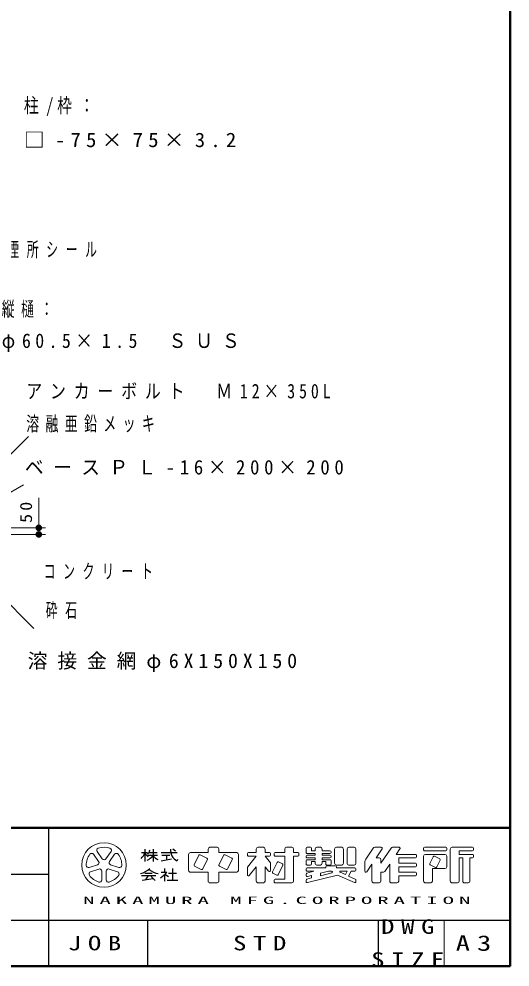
# Model space of a CAD drawing. Units: millimetres on the paper, scale 1:50. Extents: x -365 to 0, y 0 to 257.
# Drawn here: x -74.5 to 0, y -0.1 to 143.8 of the extents above; entities that cross this region are included whole.
import ezdxf

# ---------------------------------------------------------------- set-up
doc = ezdxf.new("R2010")
doc.units = ezdxf.units.MM
doc.layers.add('LY_1', color=7, linetype='Continuous', lineweight=25)
doc.layers.add('LY_2', color=7, linetype='Continuous', lineweight=13)
doc.styles.add('ＭＳ ゴシック', font='')
doc.styles.get('ＭＳ ゴシック').set_extended_font_data('MS Gothic')

# ---------------------------------------------------------------- blocks, each defined once
blk = doc.blocks.new('filled_dot')
at = {"color": 0, "linetype": 'Continuous', "lineweight": -2, "const_width": 1.25}
blk.add_lwpolyline([(-0.625, 0, 1), (0.625, 0, 1)], format="xyb", close=True, dxfattribs=at)

msp = doc.modelspace()

# ---------------------------------------------------------------- linework, layer by layer
at = {"layer": 'LY_1', "lineweight": 13}
for p, q in [((-87.266, 66.174), (-73.023, 80.416)), ((-86.466, 65.854), (-73.781, 73.04)), ((-71.466, 71.064), (-71.466, 65.534)), ((-86.146, 66.534), (-70.466, 66.534)), ((-81.466, 65.534), (-70.466, 65.534)), ((-81.466, 60.534), (-72.205, 51.272))]:
    msp.add_line(p, q, dxfattribs=at)
at = {"layer": 'LY_2', "lineweight": 50}
for p, q in [((0, 0), (0, 257)), ((-365, 21), (0, 21)), ((-365, 0), (0, 0))]:
    msp.add_line(p, q, dxfattribs=at)
at = {"layer": 'LY_2', "color": 211, "lineweight": 25}
for p, q in [((-70, 21), (-70, 0)), ((-182.5, 14), (-70, 14)), ((-237.5, 7), (0, 7)), ((-20, 7), (-20, 0))]:
    msp.add_line(p, q, dxfattribs=at)
at = {"layer": 'LY_2'}
for p, q in [((-62.629, 17.393), (-61.844, 16.313)), ((-61.298, 16.313), (-60.513, 17.393)), ((-45.776, 17.793), (-45.776, 17.253)), ((-45.506, 18.063), (-44.426, 18.063)), ((-44.156, 17.793), (-44.156, 17.253)), ((-38.486, 17.793), (-38.486, 17.253)), ((-38.216, 18.063), (-37.406, 18.063)), ((-37.136, 17.793), (-37.136, 17.253)), ((-34.166, 17.793), (-34.166, 17.253)), ((-33.896, 18.063), (-33.086, 18.063)), ((-32.816, 17.793), (-32.816, 17.253)), ((-30.926, 17.901), (-30.926, 17.28)), ((-30.764, 18.063), (-30.278, 18.063)), ((-30.116, 17.901), (-30.116, 17.523)), ((-30.116, 17.523), (-29.576, 17.523)), ((-29.576, 17.793), (-29.576, 17.523)), ((-28.766, 18.063), (-29.306, 18.063)), ((-28.496, 17.793), (-28.496, 17.523)), ((-28.496, 17.523), (-27.308, 17.523)), ((-27.146, 17.361), (-27.146, 17.28)), ((-26.606, 17.793), (-26.606, 15.633)), ((-26.336, 18.063), (-25.526, 18.063)), ((-25.256, 17.793), (-25.256, 15.633)), ((-24.716, 17.793), (-24.716, 15.633)), ((-24.446, 18.063), (-23.636, 18.063)), ((-23.366, 17.793), (-23.366, 15.633)), ((-21.88, 16.242), (-20.746, 17.943)), ((-20.521, 18.063), (-19.529, 18.063)), ((-20.306, 16.443), (-19.394, 17.811)), ((-19.586, 15.633), (-18.046, 17.943)), ((-17.821, 18.063), (-16.829, 18.063)), ((-17.246, 16.983), (-16.694, 17.811)), ((-13.106, 17.901), (-13.106, 17.685)), ((-12.944, 18.063), (-9.758, 18.063)), ((-12.944, 17.523), (-9.758, 17.523)), ((-9.596, 17.901), (-9.596, 17.685)), ((-9.056, 17.793), (-9.056, 12.933)), ((-8.786, 18.063), (-5.708, 18.063)), ((-7.706, 17.523), (-7.706, 16.983)), ((-7.706, 17.523), (-5.708, 17.523)), ((-5.546, 17.901), (-5.546, 17.685)), ((-62.39, 15.917), (-63.175, 16.997)), ((-59.967, 16.997), (-60.752, 15.917)), ((-48.746, 16.983), (-48.746, 14.553)), ((-48.476, 17.253), (-45.776, 17.253)), ((-47.198, 16.838), (-47.918, 15.4)), ((-45.975, 16.408), (-46.981, 16.911)), ((-46.622, 14.752), (-45.902, 16.19)), ((-44.156, 17.253), (-41.456, 17.253)), ((-43.418, 16.838), (-44.138, 15.4)), ((-42.195, 16.408), (-43.201, 16.911)), ((-42.842, 14.752), (-42.122, 16.19)), ((-41.186, 16.983), (-41.186, 14.553)), ((-39.836, 17.091), (-39.836, 16.875)), ((-38.486, 16.713), (-39.836, 15.026)), ((-39.674, 17.253), (-38.486, 17.253)), ((-39.674, 16.713), (-38.486, 16.713)), ((-37.136, 17.253), (-36.488, 17.253)), ((-37.136, 16.713), (-36.326, 15.701)), ((-37.136, 16.713), (-36.488, 16.713)), ((-36.326, 17.091), (-36.326, 16.875)), ((-35.786, 17.091), (-35.786, 16.875)), ((-35.624, 17.253), (-34.166, 17.253)), ((-35.624, 16.713), (-34.166, 16.713)), ((-35.101, 15.831), (-34.527, 15.544)), ((-34.166, 16.713), (-34.166, 13.203)), ((-32.816, 17.253), (-32.168, 17.253)), ((-32.816, 16.713), (-32.816, 12.933)), ((-32.816, 16.713), (-32.168, 16.713)), ((-32.006, 17.091), (-32.006, 16.875)), ((-30.926, 16.686), (-30.926, 16.605)), ((-30.926, 16.011), (-30.926, 15.525)), ((-30.764, 17.118), (-29.576, 17.118)), ((-30.764, 16.848), (-29.576, 16.848)), ((-30.764, 16.443), (-29.576, 16.443)), ((-30.764, 16.173), (-29.576, 16.173)), ((-30.116, 15.903), (-29.576, 15.903)), ((-30.116, 15.903), (-30.116, 15.525)), ((-29.576, 17.118), (-29.576, 16.848)), ((-29.576, 16.443), (-29.576, 16.173)), ((-29.576, 15.903), (-29.576, 15.633)), ((-28.496, 17.118), (-27.308, 17.118)), ((-28.496, 17.118), (-28.496, 16.848)), ((-28.496, 16.848), (-27.308, 16.848)), ((-28.496, 16.443), (-27.308, 16.443)), ((-28.496, 16.443), (-28.496, 16.173)), ((-28.496, 16.173), (-27.308, 16.173)), ((-28.496, 15.903), (-28.496, 15.633)), ((-28.496, 15.903), (-27.956, 15.903)), ((-27.956, 15.903), (-27.956, 15.525)), ((-27.146, 16.686), (-27.146, 16.605)), ((-27.146, 16.011), (-27.146, 15.525)), ((-20.306, 16.443), (-19.856, 16.443)), ((-19.586, 16.173), (-19.586, 15.633)), ((-17.246, 16.983), (-14.348, 16.983)), ((-16.886, 16.443), (-14.348, 16.443)), ((-16.886, 16.443), (-16.886, 15.633)), ((-14.186, 16.821), (-14.186, 16.605)), ((-13.106, 16.713), (-13.106, 12.933)), ((-12.836, 16.983), (-9.866, 16.983)), ((-11.666, 16.622), (-12.17, 15.616)), ((-11.449, 16.695), (-10.659, 16.3)), ((-10.586, 16.082), (-11.09, 15.076)), ((-9.596, 16.713), (-9.596, 15.093)), ((-7.706, 16.983), (-5.708, 16.983)), ((-7.706, 16.443), (-7.166, 16.443)), ((-7.706, 16.443), (-7.706, 12.933)), ((-7.166, 16.443), (-7.166, 12.933)), ((-6.086, 16.443), (-5.708, 16.443)), ((-6.086, 16.443), (-6.086, 12.933)), ((-5.546, 16.821), (-5.546, 16.605)), ((-63.828, 14.985), (-62.559, 15.397)), ((-62.35, 14.755), (-63.62, 14.343)), ((-61.908, 13.099), (-61.908, 14.434)), ((-61.233, 14.434), (-61.233, 13.099)), ((-59.522, 14.343), (-60.792, 14.755)), ((-60.583, 15.397), (-59.313, 14.985)), ((-47.845, 15.183), (-46.839, 14.68)), ((-44.065, 15.183), (-43.059, 14.68)), ((-39.836, 15.026), (-39.836, 13.868)), ((-38.486, 15.093), (-39.547, 13.766)), ((-38.486, 15.093), (-38.486, 12.933)), ((-37.136, 15.093), (-36.614, 14.441)), ((-37.136, 15.093), (-37.136, 12.933)), ((-36.326, 15.701), (-36.326, 14.543)), ((-35.318, 15.758), (-36.038, 14.32)), ((-34.454, 15.326), (-35.174, 13.888)), ((-30.926, 14.796), (-30.926, 14.58)), ((-29.74, 14.418), (-30.803, 14.152)), ((-30.764, 15.363), (-30.278, 15.363)), ((-30.764, 14.958), (-27.956, 14.958)), ((-30.764, 14.418), (-29.74, 14.418)), ((-29.306, 15.363), (-28.766, 15.363)), ((-27.513, 14.418), (-28.766, 14.105)), ((-27.956, 15.066), (-27.956, 14.958)), ((-27.794, 15.363), (-27.308, 15.363)), ((-27.794, 15.228), (-26.498, 15.228)), ((-27.513, 14.418), (-27.053, 14.418)), ((-26.336, 15.363), (-25.526, 15.363)), ((-26.336, 15.066), (-26.336, 14.958)), ((-26.336, 14.958), (-23.528, 14.958)), ((-25.738, 14.418), (-24.712, 14.418)), ((-24.968, 13.906), (-24.712, 14.418)), ((-24.474, 13.687), (-24.108, 14.418)), ((-24.446, 15.363), (-23.636, 15.363)), ((-24.108, 14.418), (-23.528, 14.418)), ((-23.366, 14.796), (-23.366, 14.58)), ((-22.016, 15.793), (-22.016, 14.413)), ((-21.719, 14.323), (-20.936, 15.498)), ((-20.936, 15.498), (-20.936, 12.933)), ((-18.966, 14.404), (-18.236, 15.498)), ((-18.236, 15.498), (-18.236, 12.933)), ((-16.886, 15.633), (-14.348, 15.633)), ((-16.886, 15.093), (-16.886, 14.283)), ((-16.886, 15.093), (-14.348, 15.093)), ((-14.186, 15.471), (-14.186, 15.255)), ((-12.097, 15.399), (-11.307, 15.004)), ((-11.756, 14.823), (-11.756, 12.933)), ((-11.756, 14.823), (-9.866, 14.823)), ((-48.476, 14.283), (-45.776, 14.283)), ((-45.776, 14.283), (-45.776, 12.933)), ((-44.156, 14.283), (-41.456, 14.283)), ((-44.156, 14.283), (-44.156, 12.933)), ((-35.965, 14.103), (-35.391, 13.816)), ((-35.786, 13.041), (-35.786, 12.825)), ((-35.624, 13.203), (-34.166, 13.203)), ((-30.926, 13.995), (-30.926, 13.773)), ((-30.926, 13.077), (-30.926, 12.854)), ((-30.116, 13.406), (-30.803, 13.234)), ((-26.15, 13.841), (-30.725, 12.697)), ((-30.116, 13.768), (-30.725, 13.615)), ((-30.116, 13.768), (-30.116, 13.406)), ((-27.023, 14.179), (-28.766, 13.743)), ((-28.766, 14.105), (-28.766, 13.743)), ((-26.15, 13.841), (-23.594, 12.705)), ((-25.771, 14.263), (-24.968, 13.906)), ((-24.474, 13.687), (-23.462, 13.237)), ((-23.366, 13.089), (-23.366, 12.853)), ((-19.586, 14.283), (-19.19, 14.283)), ((-19.586, 14.283), (-19.586, 12.933)), ((-16.886, 14.283), (-14.348, 14.283)), ((-16.886, 13.743), (-16.886, 12.933)), ((-16.886, 13.743), (-14.348, 13.743)), ((-14.186, 14.121), (-14.186, 13.905)), ((-45.506, 12.663), (-44.426, 12.663)), ((-38.216, 12.663), (-37.406, 12.663)), ((-35.624, 12.663), (-33.086, 12.663)), ((-20.666, 12.663), (-19.856, 12.663)), ((-17.966, 12.663), (-17.156, 12.663)), ((-12.836, 12.663), (-12.026, 12.663)), ((-8.786, 12.663), (-7.976, 12.663)), ((-6.896, 12.663), (-6.356, 12.663)), ((-10, 7), (-10, 0))]:
    msp.add_line(p, q, dxfattribs=at)
at = {"layer": 'LY_2', "lineweight": 25}
for p, q in [((-55.361, 17.793), (-55.361, 15.903)), ((-54.146, 17.793), (-54.146, 15.903)), ((-50.719, 17.467), (-51.16, 17.761)), ((-55.901, 17.253), (-54.956, 17.253)), ((-54.915, 16.848), (-53.471, 16.848)), ((-54.769, 17.253), (-53.525, 17.253)), ((-52.931, 17.253), (-50.501, 17.253)), ((-52.889, 16.02), (-51.353, 16.327)), ((-52.796, 16.848), (-51.581, 16.848)), ((-52.121, 16.848), (-52.121, 16.173)), ((-52.391, 14.823), (-52.391, 14.283)), ((-51.176, 14.823), (-51.176, 13.068)), ((-55.901, 13.784), (-53.741, 13.784)), ((-55.765, 13.067), (-54.113, 13.304)), ((-55.361, 14.148), (-54.281, 14.148)), ((-54.899, 13.784), (-55.289, 13.136)), ((-54.416, 13.607), (-53.81, 13.001)), ((-52.931, 14.283), (-52.051, 14.283)), ((-52.391, 13.91), (-52.391, 12.933)), ((-52.34, 13.96), (-51.796, 13.646)), ((-51.986, 13.068), (-50.366, 13.068)), ((-51.783, 14.148), (-50.568, 14.148)), ((-55, 7), (-55, 0))]:
    msp.add_line(p, q, dxfattribs=at)
at = {"layer": 'LY_2'}
msp.add_circle((-61.571, 15.363), 3.375, dxfattribs=at)
for centre, radius, start, end in [((-62.356, 17.592), 0.338, 109.39847, 215.99997), ((-61.571, 15.363), 2.7, 70.60155, 109.39847), ((-60.786, 17.592), 0.338, 324, 70.60155), ((-45.506, 17.793), 0.27, 89.99998, 179.99996), ((-44.426, 17.793), 0.27, 0, 89.99998), ((-38.216, 17.793), 0.27, 89.99998, 179.99996), ((-37.406, 17.793), 0.27, 0, 89.99998), ((-33.896, 17.793), 0.27, 89.99998, 179.99996), ((-33.086, 17.793), 0.27, 0, 89.99998), ((-30.764, 17.901), 0.162, 89.99998, 179.99996), ((-30.764, 17.28), 0.162, 179.99998, 270.00002), ((-30.278, 17.901), 0.162, 0, 89.99998), ((-29.306, 17.793), 0.27, 89.99998, 179.99996), ((-28.766, 17.793), 0.27, 0, 89.99998), ((-27.308, 17.361), 0.162, 0, 89.99998), ((-27.308, 17.28), 0.162, 270.00002, 0), ((-26.336, 17.793), 0.27, 89.99998, 179.99996), ((-25.526, 17.793), 0.27, 0, 89.99998), ((-24.446, 17.793), 0.27, 89.99998, 179.99996), ((-23.636, 17.793), 0.27, 0, 89.99998), ((-20.521, 17.793), 0.27, 89.99998, 146.30984), ((-19.529, 17.901), 0.162, 326.31015, 89.99998), ((-17.821, 17.793), 0.27, 89.99998, 146.3098), ((-16.829, 17.901), 0.162, 326.31003, 89.99998), ((-12.944, 17.901), 0.162, 89.99998, 179.99996), ((-12.944, 17.685), 0.162, 179.99998, 270.00002), ((-9.758, 17.901), 0.162, 0, 89.99998), ((-9.758, 17.685), 0.162, 270.00002, 0), ((-8.786, 17.793), 0.27, 89.99998, 179.99996), ((-5.708, 17.901), 0.162, 0, 89.99998), ((-5.708, 17.685), 0.162, 270.00002, 0), ((-61.571, 15.363), 2.7, 142.60154, 181.39846), ((-63.448, 16.798), 0.338, 35.99999, 142.60154), ((-62.663, 15.718), 0.338, 287.99998, 35.99999), ((-61.571, 16.512), 0.338, 215.99998, 324), ((-60.479, 15.718), 0.338, 143.99996, 251.99999), ((-59.694, 16.798), 0.338, 37.39846, 143.99995), ((-61.571, 15.363), 2.7, 358.60155, 37.39847), ((-48.476, 16.983), 0.27, 89.99998, 179.99996), ((-47.054, 16.766), 0.162, 63.43492, 153.43499), ((-46.047, 16.263), 0.162, 333.4349, 63.43487), ((-43.274, 16.766), 0.162, 63.43492, 153.43499), ((-42.267, 16.263), 0.162, 333.4349, 63.43487), ((-41.456, 16.983), 0.27, 0, 89.99998), ((-39.674, 17.091), 0.162, 89.99998, 179.99996), ((-39.674, 16.875), 0.162, 179.99998, 270.00002), ((-36.488, 17.091), 0.162, 0, 89.99998), ((-36.488, 16.875), 0.162, 270.00002, 0), ((-35.624, 17.091), 0.162, 89.99998, 179.99996), ((-35.624, 16.875), 0.162, 179.99998, 270.00002), ((-35.174, 15.686), 0.162, 63.43487, 153.43498), ((-32.168, 17.091), 0.162, 0, 89.99998), ((-32.168, 16.875), 0.162, 270.00002, 0), ((-30.764, 16.686), 0.162, 89.99998, 179.99996), ((-30.764, 16.605), 0.162, 179.99998, 270.00002), ((-30.764, 16.011), 0.162, 89.99998, 179.99996), ((-27.308, 16.686), 0.162, 0, 89.99998), ((-27.308, 16.605), 0.162, 270.00002, 0), ((-27.308, 16.011), 0.162, 0, 89.99998), ((-21.206, 15.793), 0.81, 146.30999, 179.99996), ((-19.856, 16.173), 0.27, 0, 89.99998), ((-14.348, 16.821), 0.162, 0, 89.99998), ((-14.348, 16.605), 0.162, 270.00002, 0), ((-12.836, 16.713), 0.27, 89.99998, 179.99996), ((-11.522, 16.55), 0.162, 63.43447, 153.43474), ((-10.731, 16.155), 0.162, 333.43484, 63.43447), ((-9.866, 16.713), 0.27, 0, 89.99998), ((-5.708, 16.821), 0.162, 0, 89.99998), ((-5.708, 16.605), 0.162, 270.00002, 0), ((-63.933, 15.306), 0.338, 181.39848, 287.99997), ((-62.246, 14.434), 0.338, 359.99997, 107.99999), ((-60.896, 14.434), 0.338, 71.99997, 179.99999), ((-59.209, 15.306), 0.338, 252.00001, 358.60156), ((-48.476, 14.553), 0.27, 179.99998, 270.00002), ((-47.773, 15.328), 0.162, 153.43495, 243.43485), ((-46.766, 14.825), 0.162, 243.43498, 333.43496), ((-43.993, 15.328), 0.162, 153.43495, 243.43485), ((-42.986, 14.825), 0.162, 243.43498, 333.43496), ((-41.456, 14.553), 0.27, 270.00002, 0), ((-36.488, 14.543), 0.162, 218.65962, 0), ((-34.599, 15.399), 0.162, 333.43492, 63.43493), ((-30.764, 15.525), 0.162, 179.99998, 270.00002), ((-30.764, 14.796), 0.162, 89.99998, 179.99996), ((-30.764, 14.58), 0.162, 179.99998, 270.00002), ((-30.278, 15.525), 0.162, 270.00002, 0), ((-29.306, 15.633), 0.27, 179.99998, 270.00002), ((-28.766, 15.633), 0.27, 270.00002, 0), ((-27.794, 15.525), 0.162, 179.99998, 270.00002), ((-27.794, 15.066), 0.162, 89.99998, 179.99996), ((-27.308, 15.525), 0.162, 270.00002, 0), ((-27.053, 14.297), 0.121, 284.0365, 89.99998), ((-26.336, 15.633), 0.27, 179.99998, 270.00002), ((-26.498, 15.066), 0.162, 0, 89.99998), ((-25.738, 14.337), 0.081, 89.99998, 246.03817), ((-25.526, 15.633), 0.27, 270.00002, 0), ((-24.446, 15.633), 0.27, 179.99998, 270.00002), ((-23.636, 15.633), 0.27, 270.00002, 0), ((-23.528, 14.796), 0.162, 0, 89.99998), ((-23.528, 14.58), 0.162, 270.00002, 0), ((-21.854, 14.413), 0.162, 179.99998, 326.30997), ((-19.19, 14.553), 0.27, 270.00002, 326.31002), ((-14.348, 15.471), 0.162, 0, 89.99998), ((-14.348, 15.255), 0.162, 270.00002, 0), ((-12.025, 15.544), 0.162, 153.43517, 243.43529), ((-11.234, 15.149), 0.162, 243.43534, 333.43491), ((-9.866, 15.093), 0.27, 270.00002, 0), ((-63.516, 14.022), 0.338, 107.99999, 214.60154), ((-61.571, 15.363), 2.7, 214.60156, 253.39848), ((-62.246, 13.099), 0.338, 253.39847, 359.99997), ((-60.896, 13.099), 0.338, 179.99999, 286.60154), ((-61.571, 15.363), 2.7, 286.60155, 325.39847), ((-59.626, 14.022), 0.338, 325.39847, 71.99996), ((-39.674, 13.868), 0.162, 179.99998, 321.34037), ((-35.893, 14.248), 0.162, 153.43487, 243.4348), ((-35.624, 13.041), 0.162, 89.99998, 179.99996), ((-35.318, 13.961), 0.162, 243.43487, 333.43498), ((-30.764, 13.995), 0.162, 104.03614, 179.99996), ((-30.764, 13.773), 0.162, 179.99998, 284.03612), ((-30.764, 13.077), 0.162, 104.03614, 179.99996), ((-23.528, 13.089), 0.162, 0, 66.03701), ((-14.348, 14.121), 0.162, 0, 89.99998), ((-14.348, 13.905), 0.162, 270.00002, 0), ((-45.506, 12.933), 0.27, 179.99998, 270.00002), ((-44.426, 12.933), 0.27, 270.00002, 0), ((-38.216, 12.933), 0.27, 179.99998, 270.00002), ((-37.406, 12.933), 0.27, 270.00002, 0), ((-35.624, 12.825), 0.162, 179.99998, 270.00002), ((-33.086, 12.933), 0.27, 270.00002, 0), ((-30.764, 12.854), 0.162, 179.99998, 284.03612), ((-23.528, 12.853), 0.162, 246.03699, 0), ((-20.666, 12.933), 0.27, 179.99998, 270.00002), ((-19.856, 12.933), 0.27, 270.00002, 0), ((-17.966, 12.933), 0.27, 179.99998, 270.00002), ((-17.156, 12.933), 0.27, 270.00002, 0), ((-12.836, 12.933), 0.27, 179.99998, 270.00002), ((-12.026, 12.933), 0.27, 270.00002, 0), ((-8.786, 12.933), 0.27, 179.99998, 270.00002), ((-7.976, 12.933), 0.27, 270.00002, 0), ((-6.896, 12.933), 0.27, 179.99998, 270.00002), ((-6.356, 12.933), 0.27, 270.00002, 0)]:
    msp.add_arc(centre, radius, start, end, dxfattribs=at)
at = {"layer": 'LY_2', "lineweight": 25}
for centre, radius, start, end in [((-56.002, 18.047), 1.467, 313.72108, 343.54317), ((-49.563, 17.694), 1.953, 177.09472, 240.51891), ((-57.466, 18.084), 2.285, 311.36185, 337.13638), ((-53.383, 18.427), 2.345, 212.50346, 230.00631), ((-56.374, 18.818), 3.034, 295.86917, 317.23867), ((-51.918, 18.818), 3.034, 222.76131, 240.10806), ((-51.54, 16.805), 1.299, 321.42112, 334.8249), ((-56.898, 17.257), 3.32, 285.11261, 313.40619), ((-52.77, 17.194), 3.192, 231.17281, 259.75506), ((-55.66, 17.226), 4.657, 304.87257, 320.80411)]:
    msp.add_arc(centre, radius, start, end, dxfattribs=at)

# ---------------------------------------------------------------- block references
at = {"layer": 'LY_1', "lineweight": 13, "xscale": 0.4, "yscale": 0.4}
for p, rotation in [((-71.466, 66.534), 270), ((-71.466, 65.534), 90)]:
    msp.add_blockref('filled_dot', p, dxfattribs=dict(at, rotation=rotation))

# ---------------------------------------------------------------- texts
at = {"layer": 'LY_1', "char_height": 2.199, "attachment_point": 4, "style": 'ＭＳ ゴシック'}
for s, insert in [('\\T1.5;\\W0.75;柱/枠：', (-73.736, 130.373)), ('\\T1.5;\\W1.05;□-75×75×3.2', (-73.736, 125.373)), ('\\T1.64;\\W0.6;喫煙所シール', (-79.203, 108.663)), ('\\T1.5;\\W0.65;縦樋：', (-77.087, 99.631)), ('\\T1.5;\\W0.9;φ60.5×1.5\u3000ＳＵＳ', (-77.087, 94.631)), ('\\T1.5;\\W0.8;アンカーボルト\u3000Ｍ12×350L', (-73.364, 87.216)), ('\\T1.5;\\W0.65;溶融亜鉛メッキ', (-73.364, 82.216)), ('\\T1.5;\\W0.95;ベースＰＬ-16×200×200', (-73.588, 75.69)), ('\\T1.64;\\W0.6;コンクリート', (-70.73, 59.869)), ('\\T1.64;\\W0.6;砕石', (-70.416, 53.922)), ('\\T1.5;溶接金網φ6X150X150', (-73.15, 46.056)), ('\\T1.5;\\W1.35;STD', (-42, 3.5))]:
    msp.add_mtext(s, dxfattribs=dict(at, insert=insert))
at = {"layer": 'LY_1', "insert": (-72.466, 69.116), "char_height": 1.833, "attachment_point": 8, "rotation": 90, "style": 'ＭＳ ゴシック'}
msp.add_mtext('\\T1.34;\\W1.1;50', dxfattribs=at)
at = {"layer": 'LY_2', "color": 4, "attachment_point": 5, "style": 'ＭＳ ゴシック'}
for s, insert, char_height in [('\\T1.44;\\W2.3;NAKAMURA\\~MFG.CORPORATION', (-35, 10), 1.1), ('\\T1.5;\\W1.35;JOB', (-62.5, 3.5), 2.199), ('\\T1.5;\\W1.35;A3', (-5, 3.5), 2.346)]:
    msp.add_mtext(s, dxfattribs=dict(at, insert=insert, char_height=char_height))
at = {"layer": 'LY_2', "char_height": 2.199, "attachment_point": 5, "style": 'ＭＳ ゴシック'}
for s, insert in [('\\T1.5;\\W1.35;DWG', (-15, 6)), ('\\T1.5;\\W1.35;SIZE', (-15, 1))]:
    msp.add_mtext(s, dxfattribs=dict(at, insert=insert))

doc.saveas('drawing.dxf')
